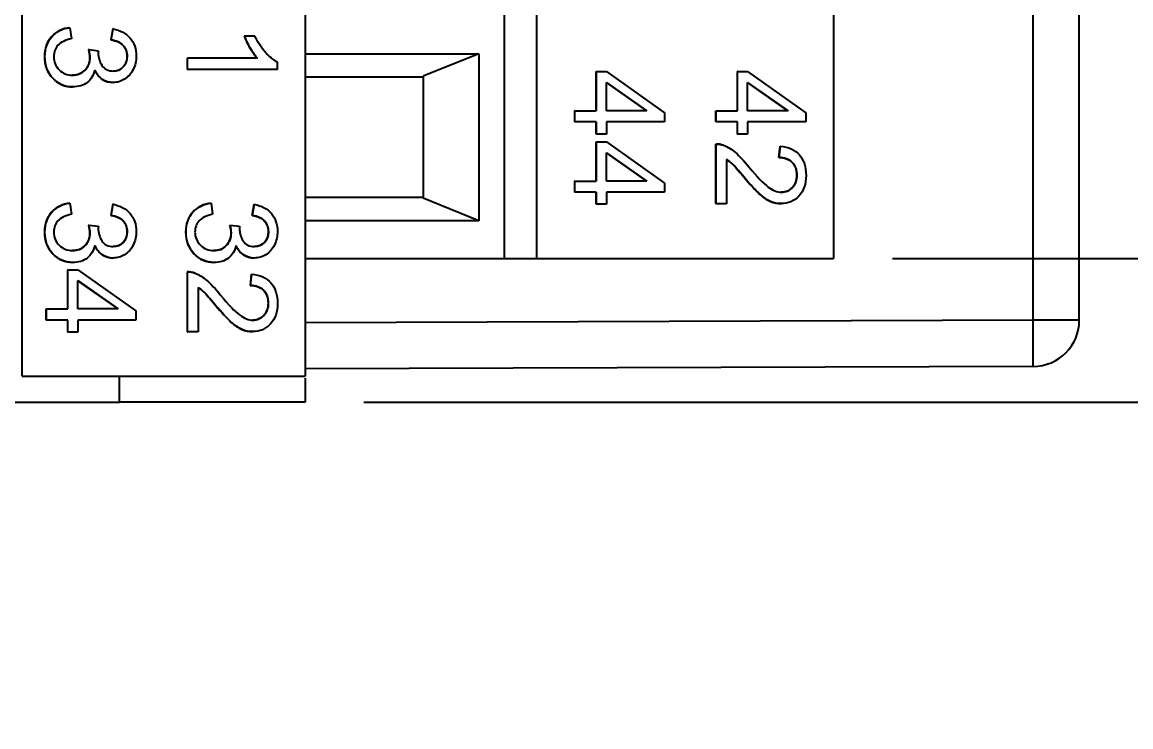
# Model space of a CAD drawing. Header units: millimetres. Extents: x 0 to 432, y 0 to 279.
# Drawn here: x 152.99 to 176.9, y 232.9 to 248.09 of the extents above; entities that cross this region are included whole.
import ezdxf

# ---------------------------------------------------------------- set-up
doc = ezdxf.new("R2010")
doc.units = ezdxf.units.MM
doc.linetypes.add('SLD-Solid', pattern=[0])
doc.layers.add('DIMENSIONS', color=140, linetype='SLD-Solid', lineweight=25)
doc.styles.add('SLDTEXTSTYLE0', font='GOTHIC.TTF', dxfattribs={"width": 0.913})
doc.dimstyles.new('SLDDIMSTYLE0', dxfattribs={"dimtxt": 3.5, "dimasz": 3.5, "dimexe": 0.18, "dimexo": 0.0625, "dimgap": 0.875, "dimtad": 0, "dimtih": 1, "dimtoh": 1, "dimdec": 1, "dimrnd": 1e-09, "dimzin": 12, "dimdsep": 46, "dimtxsty": 'SLDTEXTSTYLE0', "dimsah": 1, "dimcen": 0.09, "dimadec": 0, "dimazin": 3, "dimtfac": 1, "dimtdec": 1, "dimtofl": 0, "dimtmove": 0, "dimatfit": 3, "dimfxl": 1, "dimfrac": 2, "dimtolj": 1, "dimtzin": 12, "dimarcsym": 0})
doc.dimstyles.new('SLDDIMSTYLE2', dxfattribs={"dimtxt": 3.5, "dimasz": 3.5, "dimexe": 0.18, "dimexo": 0.0625, "dimgap": 0.875, "dimtad": 0, "dimtih": 1, "dimtoh": 1, "dimdec": 1, "dimrnd": 1e-09, "dimzin": 12, "dimdsep": 46, "dimtxsty": 'SLDTEXTSTYLE0', "dimsah": 1, "dimcen": 0.09, "dimadec": 0, "dimazin": 3, "dimtfac": 1, "dimtdec": 1, "dimtmove": 0, "dimatfit": 3, "dimfxl": 1, "dimfrac": 2, "dimtolj": 1, "dimtzin": 12, "dimarcsym": 0})

# ---------------------------------------------------------------- blocks, each defined once
blk = doc.blocks.new('_D_9')
at = {"layer": 'DIMENSIONS', "color": 140}
for p, q in [((198.143, 270.277), (191.793, 270.277)), ((191.793, 270.277), (191.793, 253.162)), ((203.698, 270.25), (202.631, 270.25)), ((202.631, 270.25), (202.631, 264.694)), ((212.749, 270.25), (213.816, 270.25)), ((213.816, 270.25), (213.816, 264.694)), ((202.631, 264.694), (203.698, 264.694)), ((213.816, 264.694), (212.749, 264.694)), ((171.761, 253.162), (194.968, 253.162)), ((191.793, 253.162), (191.793, 243.002)), ((171.761, 243.002), (194.968, 243.002))]:
    blk.add_line(p, q, dxfattribs=at)
for points in [[(191.793, 253.162), (190.793, 249.662), (192.793, 249.662)], [(191.793, 243.002), (192.793, 246.502), (190.793, 246.502)]]:
    blk.add_solid(points, dxfattribs=at)
at = {"layer": 'DIMENSIONS', "color": 140, "char_height": 3.5, "attachment_point": 1, "style": 'SLDTEXTSTYLE0'}
for s, insert in [('10.2', (203.698, 275.432)), ('0.40', (203.698, 269.165))]:
    blk.add_mtext(s, dxfattribs=dict(at, insert=insert))
blk = doc.blocks.new('_D_10')
at = {"layer": 'DIMENSIONS', "color": 140}
for p, q in [((209.793, 255.702), (209.793, 262.702)), ((160.361, 255.702), (190.793, 255.702)), ((192.793, 255.702), (212.968, 255.702)), ((205.267, 247.775), (204.201, 247.775)), ((204.201, 247.775), (204.201, 242.219)), ((214.319, 247.775), (215.385, 247.775)), ((215.385, 247.775), (215.385, 242.219)), ((204.201, 242.219), (205.267, 242.219)), ((215.385, 242.219), (214.319, 242.219)), ((160.361, 239.902), (212.968, 239.902)), ((209.793, 239.902), (209.793, 232.902))]:
    blk.add_line(p, q, dxfattribs=at)
for points in [[(209.793, 255.702), (210.793, 259.202), (208.793, 259.202)], [(209.793, 239.902), (208.793, 236.402), (210.793, 236.402)]]:
    blk.add_solid(points, dxfattribs=at)
at = {"layer": 'DIMENSIONS', "color": 140, "char_height": 3.5, "attachment_point": 1, "style": 'SLDTEXTSTYLE0'}
for s, insert in [('15.8', (205.267, 252.957)), ('0.62', (205.267, 246.69))]:
    blk.add_mtext(s, dxfattribs=dict(at, insert=insert))

msp = doc.modelspace()

# ---------------------------------------------------------------- linework, layer by layer
for p, q in [((152.991, 240.462), (152.991, 255.702)), ((159.091, 255.702), (159.091, 240.462)), ((174.794, 241.673), (174.794, 253.931)), ((175.791, 241.673), (175.791, 253.931)), ((163.391, 243.002), (163.391, 253.162)), ((164.091, 243.002), (164.091, 253.162)), ((170.491, 253.162), (170.491, 243.002)), ((154.022, 247.975), (154.02, 247.975)), ((154.022, 247.975), (154.053, 247.735)), ((154.948, 247.951), (154.905, 247.712)), ((154.907, 247.712), (154.95, 247.951)), ((154.95, 247.951), (154.948, 247.951)), ((157.782, 247.793), (157.78, 247.793)), ((158.012, 247.793), (157.782, 247.793)), ((154.426, 247.502), (154.424, 247.502)), ((154.426, 247.502), (154.634, 247.477)), ((154.907, 247.712), (154.905, 247.712)), ((153.476, 247.355), (153.474, 247.355)), ((154.453, 247.334), (154.451, 247.334)), ((155.257, 247.359), (155.255, 247.359)), ((156.552, 247.315), (156.552, 247.075)), ((156.552, 247.315), (156.555, 247.315)), ((156.555, 247.075), (156.555, 247.315)), ((158.068, 247.315), (156.555, 247.315)), ((159.091, 247.412), (162.841, 247.412)), ((162.841, 247.412), (161.641, 246.927)), ((162.841, 247.412), (162.841, 243.812)), ((154.955, 247.04), (154.952, 247.04)), ((156.555, 247.075), (156.552, 247.075)), ((158.498, 247.075), (156.555, 247.075)), ((158.498, 247.075), (158.498, 247.23)), ((165.37, 247.029), (165.37, 246.184)), ((165.372, 247.029), (165.37, 247.029)), ((165.372, 246.184), (165.372, 247.029)), ((165.372, 247.029), (165.59, 247.029)), ((165.59, 247.029), (166.844, 246.141)), ((168.415, 247.029), (168.415, 246.184)), ((168.418, 247.029), (168.415, 247.029)), ((168.418, 246.184), (168.418, 247.029)), ((168.418, 247.029), (168.636, 247.029)), ((168.636, 247.029), (169.89, 246.141)), ((154.077, 246.952), (154.074, 246.952)), ((154.95, 246.793), (154.948, 246.793)), ((159.091, 246.912), (161.641, 246.912)), ((161.641, 246.927), (161.641, 244.297)), ((165.59, 246.184), (165.59, 246.795)), ((165.59, 246.795), (166.464, 246.184)), ((166.461, 246.184), (165.59, 246.793)), ((168.636, 246.184), (168.636, 246.795)), ((168.636, 246.795), (169.51, 246.184)), ((169.507, 246.184), (168.636, 246.793)), ((154.081, 246.698), (154.079, 246.698)), ((164.906, 246.184), (164.906, 245.944)), ((164.909, 246.184), (164.906, 246.184)), ((164.909, 245.944), (164.909, 246.184)), ((164.909, 246.184), (165.372, 246.184)), ((166.464, 246.184), (165.59, 246.184)), ((166.844, 246.141), (166.844, 245.944)), ((167.952, 246.184), (167.952, 245.944)), ((167.955, 246.184), (167.952, 246.184)), ((167.955, 245.944), (167.955, 246.184)), ((167.955, 246.184), (168.418, 246.184)), ((169.51, 246.184), (168.636, 246.184)), ((169.89, 246.141), (169.89, 245.944)), ((164.909, 245.944), (164.906, 245.944)), ((165.372, 245.944), (164.909, 245.944)), ((165.37, 245.944), (165.37, 245.681)), ((165.372, 245.681), (165.372, 245.944)), ((166.844, 245.944), (165.59, 245.944)), ((165.59, 245.944), (165.59, 245.681)), ((167.955, 245.944), (167.952, 245.944)), ((168.418, 245.944), (167.955, 245.944)), ((168.415, 245.944), (168.415, 245.681)), ((168.418, 245.681), (168.418, 245.944)), ((169.89, 245.944), (168.636, 245.944)), ((168.636, 245.944), (168.636, 245.681)), ((165.372, 245.681), (165.37, 245.681)), ((165.59, 245.681), (165.372, 245.681)), ((168.418, 245.681), (168.415, 245.681)), ((168.636, 245.681), (168.418, 245.681)), ((165.37, 245.515), (165.37, 244.669)), ((165.372, 245.515), (165.37, 245.515)), ((165.372, 244.669), (165.372, 245.515)), ((165.372, 245.515), (165.59, 245.515)), ((165.59, 245.515), (166.844, 244.626)), ((167.952, 245.467), (167.952, 244.179)), ((167.955, 245.467), (167.952, 245.467)), ((167.955, 244.179), (167.955, 245.467)), ((169.336, 245.423), (169.311, 245.176)), ((169.313, 245.176), (169.338, 245.423)), ((169.338, 245.423), (169.336, 245.423)), ((165.59, 244.669), (165.59, 245.28)), ((165.59, 245.28), (166.464, 244.669)), ((166.461, 244.669), (165.59, 245.278)), ((168.183, 245.134), (168.183, 244.179)), ((169.313, 245.176), (169.311, 245.176)), ((164.906, 244.669), (164.906, 244.43)), ((164.909, 244.669), (164.906, 244.669)), ((164.909, 244.43), (164.909, 244.669)), ((164.909, 244.669), (165.372, 244.669)), ((166.464, 244.669), (165.59, 244.669)), ((166.844, 244.626), (166.844, 244.43)), ((168.555, 244.757), (168.553, 244.757)), ((169.701, 244.795), (169.699, 244.795)), ((164.909, 244.43), (164.906, 244.43)), ((165.372, 244.43), (164.909, 244.43)), ((165.37, 244.43), (165.37, 244.167)), ((165.372, 244.167), (165.372, 244.43)), ((166.844, 244.43), (165.59, 244.43)), ((165.59, 244.43), (165.59, 244.167)), ((169.366, 244.428), (169.364, 244.428)), ((154.022, 244.191), (154.02, 244.191)), ((154.022, 244.191), (154.053, 243.951)), ((154.948, 244.167), (154.905, 243.927)), ((154.907, 243.927), (154.95, 244.167)), ((154.95, 244.167), (154.948, 244.167)), ((157.068, 244.191), (157.066, 244.191)), ((157.068, 244.191), (157.099, 243.951)), ((157.994, 244.167), (157.951, 243.927)), ((157.953, 243.927), (157.996, 244.167)), ((157.996, 244.167), (157.994, 244.167)), ((161.641, 244.312), (159.091, 244.312)), ((162.841, 243.812), (161.641, 244.297)), ((165.372, 244.167), (165.37, 244.167)), ((165.59, 244.167), (165.372, 244.167)), ((167.952, 244.179), (167.955, 244.179)), ((168.183, 244.179), (167.955, 244.179)), ((169.361, 244.182), (169.358, 244.182)), ((154.907, 243.927), (154.905, 243.927)), ((157.953, 243.927), (157.951, 243.927)), ((154.426, 243.718), (154.424, 243.718)), ((154.426, 243.718), (154.634, 243.693)), ((157.472, 243.718), (157.47, 243.718)), ((157.472, 243.718), (157.68, 243.693)), ((162.841, 243.812), (159.091, 243.812)), ((153.476, 243.571), (153.474, 243.571)), ((154.453, 243.55), (154.451, 243.55)), ((155.257, 243.575), (155.255, 243.575)), ((156.522, 243.571), (156.52, 243.571)), ((157.499, 243.55), (157.496, 243.55)), ((158.303, 243.575), (158.3, 243.575)), ((154.955, 243.256), (154.952, 243.256)), ((158, 243.256), (157.998, 243.256)), ((154.077, 243.168), (154.074, 243.168)), ((154.95, 243.009), (154.948, 243.009)), ((157.123, 243.168), (157.12, 243.168)), ((157.996, 243.009), (157.994, 243.009)), ((159.091, 243.002), (163.391, 243.002)), ((164.091, 243.002), (170.491, 243.002)), ((153.97, 242.756), (153.97, 241.911)), ((153.972, 242.756), (153.97, 242.756)), ((153.972, 241.911), (153.972, 242.756)), ((153.972, 242.756), (154.19, 242.756)), ((154.081, 242.914), (154.079, 242.914)), ((154.19, 242.756), (155.444, 241.867)), ((156.552, 242.709), (156.552, 241.42)), ((156.555, 242.709), (156.552, 242.709)), ((156.555, 241.42), (156.555, 242.709)), ((157.127, 242.914), (157.125, 242.914)), ((154.19, 241.911), (154.19, 242.521)), ((154.19, 242.521), (155.064, 241.911)), ((155.061, 241.911), (154.19, 242.52)), ((157.936, 242.664), (157.911, 242.417)), ((157.913, 242.417), (157.938, 242.664)), ((157.938, 242.664), (157.936, 242.664)), ((156.783, 242.376), (156.783, 241.42)), ((157.913, 242.417), (157.911, 242.417)), ((157.155, 241.998), (157.153, 241.998)), ((158.301, 242.037), (158.299, 242.037)), ((153.506, 241.911), (153.506, 241.671)), ((153.509, 241.911), (153.506, 241.911)), ((153.509, 241.671), (153.509, 241.911)), ((153.509, 241.911), (153.972, 241.911)), ((155.064, 241.911), (154.19, 241.911)), ((155.444, 241.867), (155.444, 241.671)), ((153.509, 241.671), (153.506, 241.671)), ((153.972, 241.671), (153.509, 241.671)), ((153.97, 241.671), (153.97, 241.408)), ((153.972, 241.408), (153.972, 241.671)), ((155.444, 241.671), (154.19, 241.671)), ((154.19, 241.671), (154.19, 241.408)), ((157.966, 241.67), (157.964, 241.67)), ((159.091, 241.621), (174.794, 241.673)), ((174.794, 241.673), (175.791, 241.673)), ((153.972, 241.408), (153.97, 241.408)), ((154.19, 241.408), (153.972, 241.408)), ((156.552, 241.42), (156.555, 241.42)), ((156.783, 241.42), (156.555, 241.42)), ((157.961, 241.423), (157.958, 241.423)), ((174.794, 240.673), (159.091, 240.621)), ((152.991, 240.462), (159.091, 240.462)), ((155.091, 239.902), (155.091, 240.462)), ((159.091, 240.419), (159.091, 239.902)), ((152.091, 239.902), (155.091, 239.902)), ((159.091, 239.902), (155.091, 239.902))]:
    msp.add_line(p, q)
msp.add_arc((174.791, 241.673), 1, 270.19, 0)
for points, knots in [([(154.02, 247.975), (153.859, 247.959), (153.727, 247.894), (153.525, 247.668), (153.474, 247.526), (153.474, 247.355)], [-2, -2, -2, -2, -1, -1, 0, 0, 0, 0]), ([(153.476, 247.355), (153.476, 247.526), (153.527, 247.668), (153.73, 247.894), (153.861, 247.959), (154.022, 247.975)], [-2, -2, -2, -2, -1, -1, 0, 0, 0, 0]), ([(154.053, 247.735), (153.918, 247.708), (153.821, 247.661), (153.702, 247.529), (153.673, 247.448), (153.673, 247.353)], [-2, -2, -2, -2, -1, -1, 0, 0, 0, 0]), ([(154.95, 247.951), (155.109, 247.921), (155.233, 247.854), (155.408, 247.647), (155.452, 247.518), (155.452, 247.364)], [-2, -2, -2, -2, -1, -1, 0, 0, 0, 0]), ([(157.78, 247.793), (157.807, 247.719), (157.848, 247.635), (157.957, 247.448), (158.012, 247.372), (158.066, 247.315)], [-2, -2, -2, -2, -1, -1, 0, 0, 0, 0]), ([(157.782, 247.793), (157.792, 247.767), (157.814, 247.712), (157.856, 247.629), (157.912, 247.527), (157.98, 247.418), (158.04, 247.347), (158.068, 247.315)], [0, 0, 0, 0, 0.149043, 0.315765, 0.500702, 0.769617, 1, 1, 1, 1]), ([(158.498, 247.23), (158.476, 247.242), (158.432, 247.266), (158.368, 247.315), (158.302, 247.374), (158.213, 247.468), (158.108, 247.604), (158.045, 247.729), (158.012, 247.793)], [0, 0, 0, 0, 0.096572, 0.202466, 0.31879, 0.446379, 0.715916, 1, 1, 1, 1]), ([(154.905, 247.712), (155.022, 247.694), (155.109, 247.654), (155.226, 247.53), (155.255, 247.452), (155.255, 247.359)], [-2, -2, -2, -2, -1, -1, 0, 0, 0, 0]), ([(155.257, 247.359), (155.257, 247.452), (155.228, 247.53), (155.112, 247.654), (155.024, 247.694), (154.907, 247.712)], [-2, -2, -2, -2, -1, -1, 0, 0, 0, 0]), ([(153.474, 247.355), (153.474, 247.166), (153.533, 247.009), (153.768, 246.76), (153.911, 246.698), (154.079, 246.698)], [-2, -2, -2, -2, -1, -1, 0, 0, 0, 0]), ([(154.081, 246.698), (153.913, 246.698), (153.77, 246.76), (153.535, 247.009), (153.476, 247.166), (153.476, 247.355)], [-2, -2, -2, -2, -1, -1, 0, 0, 0, 0]), ([(153.673, 247.353), (153.673, 247.24), (153.711, 247.145), (153.867, 246.991), (153.963, 246.952), (154.077, 246.952)], [-2, -2, -2, -2, -1, -1, 0, 0, 0, 0]), ([(154.451, 247.334), (154.451, 247.223), (154.415, 247.132), (154.274, 246.988), (154.184, 246.952), (154.074, 246.952)], [-2, -2, -2, -2, -1, -1, 0, 0, 0, 0]), ([(154.077, 246.952), (154.186, 246.952), (154.276, 246.988), (154.418, 247.132), (154.453, 247.223), (154.453, 247.334)], [-2, -2, -2, -2, -1, -1, 0, 0, 0, 0]), ([(154.632, 247.438), (154.632, 247.336), (154.658, 247.244), (154.764, 247.081), (154.845, 247.04), (154.955, 247.04)], [-2, -2, -2, -2, -1, -1, 0, 0, 0, 0]), ([(155.452, 247.364), (155.452, 247.258), (155.429, 247.16), (155.339, 246.981), (155.277, 246.912), (155.121, 246.817), (155.038, 246.793), (154.95, 246.793)], [-3, -3, -3, -3, -2, -2, -1, -1, 0, 0, 0, 0]), ([(155.255, 247.359), (155.255, 247.265), (155.226, 247.188), (155.112, 247.069), (155.04, 247.04), (154.952, 247.04)], [-2, -2, -2, -2, -1, -1, 0, 0, 0, 0]), ([(154.955, 247.04), (155.042, 247.04), (155.114, 247.069), (155.228, 247.188), (155.257, 247.265), (155.257, 247.359)], [-2, -2, -2, -2, -1, -1, 0, 0, 0, 0]), ([(154.558, 247.062), (154.531, 246.946), (154.476, 246.856), (154.31, 246.73), (154.206, 246.698), (154.081, 246.698)], [-2, -2, -2, -2, -1, -1, 0, 0, 0, 0]), ([(154.555, 247.062), (154.596, 246.973), (154.65, 246.906), (154.788, 246.816), (154.864, 246.793), (154.948, 246.793)], [-2, -2, -2, -2, -1, -1, 0, 0, 0, 0]), ([(154.95, 246.793), (154.867, 246.793), (154.79, 246.816), (154.653, 246.906), (154.598, 246.973), (154.558, 247.062)], [-2, -2, -2, -2, -1, -1, 0, 0, 0, 0]), ([(168.12, 245.439), (168.207, 245.406), (168.293, 245.354), (168.461, 245.209), (168.559, 245.105), (168.67, 244.968)], [-2, -2, -2, -2, -1, -1, 0, 0, 0, 0]), ([(169.338, 245.423), (169.52, 245.406), (169.659, 245.342), (169.85, 245.122), (169.898, 244.975), (169.898, 244.79)], [-2, -2, -2, -2, -1, -1, 0, 0, 0, 0]), ([(168.181, 245.134), (168.224, 245.108), (168.267, 245.074), (168.353, 244.993), (168.434, 244.901), (168.553, 244.757)], [-2, -2, -2, -2, -1, -1, 0, 0, 0, 0]), ([(168.555, 244.757), (168.436, 244.901), (168.355, 244.993), (168.27, 245.074), (168.227, 245.108), (168.183, 245.134)], [-2, -2, -2, -2, -1, -1, 0, 0, 0, 0]), ([(169.311, 245.176), (169.432, 245.175), (169.527, 245.14), (169.665, 245.002), (169.699, 244.91), (169.699, 244.795)], [-2, -2, -2, -2, -1, -1, 0, 0, 0, 0]), ([(169.701, 244.795), (169.701, 244.91), (169.667, 245.002), (169.529, 245.14), (169.434, 245.175), (169.313, 245.176)], [-2, -2, -2, -2, -1, -1, 0, 0, 0, 0]), ([(168.67, 244.968), (168.843, 244.757), (168.98, 244.614), (169.181, 244.466), (169.276, 244.428), (169.366, 244.428)], [-2, -2, -2, -2, -1, -1, 0, 0, 0, 0]), ([(168.553, 244.757), (168.697, 244.585), (168.811, 244.463), (168.976, 244.314), (169.055, 244.261), (169.204, 244.197), (169.28, 244.182), (169.358, 244.182)], [-3, -3, -3, -3, -2, -2, -1, -1, 0, 0, 0, 0]), ([(169.361, 244.182), (169.283, 244.182), (169.207, 244.197), (169.057, 244.261), (168.979, 244.314), (168.813, 244.463), (168.7, 244.585), (168.555, 244.757)], [-3, -3, -3, -3, -2, -2, -1, -1, 0, 0, 0, 0]), ([(169.898, 244.79), (169.898, 244.602), (169.846, 244.454), (169.641, 244.236), (169.513, 244.182), (169.361, 244.182)], [-2, -2, -2, -2, -1, -1, 0, 0, 0, 0]), ([(169.699, 244.795), (169.699, 244.686), (169.667, 244.598), (169.538, 244.462), (169.458, 244.428), (169.364, 244.428)], [-2, -2, -2, -2, -1, -1, 0, 0, 0, 0]), ([(169.366, 244.428), (169.461, 244.428), (169.54, 244.462), (169.669, 244.598), (169.701, 244.686), (169.701, 244.795)], [-2, -2, -2, -2, -1, -1, 0, 0, 0, 0]), ([(154.02, 244.191), (153.859, 244.175), (153.727, 244.11), (153.525, 243.884), (153.474, 243.742), (153.474, 243.571)], [-2, -2, -2, -2, -1, -1, 0, 0, 0, 0]), ([(153.476, 243.571), (153.476, 243.742), (153.527, 243.884), (153.73, 244.11), (153.861, 244.175), (154.022, 244.191)], [-2, -2, -2, -2, -1, -1, 0, 0, 0, 0]), ([(154.95, 244.167), (155.109, 244.137), (155.233, 244.07), (155.408, 243.863), (155.452, 243.734), (155.452, 243.58)], [-2, -2, -2, -2, -1, -1, 0, 0, 0, 0]), ([(157.066, 244.191), (156.904, 244.175), (156.773, 244.11), (156.57, 243.884), (156.52, 243.742), (156.52, 243.571)], [-2, -2, -2, -2, -1, -1, 0, 0, 0, 0]), ([(156.522, 243.571), (156.522, 243.742), (156.573, 243.884), (156.776, 244.11), (156.907, 244.175), (157.068, 244.191)], [-2, -2, -2, -2, -1, -1, 0, 0, 0, 0]), ([(157.996, 244.167), (158.155, 244.137), (158.279, 244.07), (158.454, 243.863), (158.498, 243.734), (158.498, 243.58)], [-2, -2, -2, -2, -1, -1, 0, 0, 0, 0]), ([(154.053, 243.951), (153.918, 243.923), (153.821, 243.877), (153.702, 243.745), (153.673, 243.664), (153.673, 243.569)], [-2, -2, -2, -2, -1, -1, 0, 0, 0, 0]), ([(154.905, 243.927), (155.022, 243.91), (155.109, 243.87), (155.226, 243.746), (155.255, 243.668), (155.255, 243.575)], [-2, -2, -2, -2, -1, -1, 0, 0, 0, 0]), ([(155.257, 243.575), (155.257, 243.668), (155.228, 243.746), (155.112, 243.87), (155.024, 243.91), (154.907, 243.927)], [-2, -2, -2, -2, -1, -1, 0, 0, 0, 0]), ([(157.099, 243.951), (156.964, 243.923), (156.867, 243.877), (156.748, 243.745), (156.718, 243.664), (156.718, 243.569)], [-2, -2, -2, -2, -1, -1, 0, 0, 0, 0]), ([(157.951, 243.927), (158.068, 243.91), (158.155, 243.87), (158.271, 243.746), (158.3, 243.668), (158.3, 243.575)], [-2, -2, -2, -2, -1, -1, 0, 0, 0, 0]), ([(158.303, 243.575), (158.303, 243.668), (158.274, 243.746), (158.158, 243.87), (158.07, 243.91), (157.953, 243.927)], [-2, -2, -2, -2, -1, -1, 0, 0, 0, 0]), ([(153.474, 243.571), (153.474, 243.381), (153.533, 243.225), (153.768, 242.976), (153.911, 242.914), (154.079, 242.914)], [-2, -2, -2, -2, -1, -1, 0, 0, 0, 0]), ([(154.081, 242.914), (153.913, 242.914), (153.77, 242.976), (153.535, 243.225), (153.476, 243.381), (153.476, 243.571)], [-2, -2, -2, -2, -1, -1, 0, 0, 0, 0]), ([(153.673, 243.569), (153.673, 243.456), (153.711, 243.361), (153.867, 243.207), (153.963, 243.168), (154.077, 243.168)], [-2, -2, -2, -2, -1, -1, 0, 0, 0, 0]), ([(154.451, 243.55), (154.451, 243.439), (154.415, 243.348), (154.274, 243.204), (154.184, 243.168), (154.074, 243.168)], [-2, -2, -2, -2, -1, -1, 0, 0, 0, 0]), ([(154.077, 243.168), (154.186, 243.168), (154.276, 243.204), (154.418, 243.348), (154.453, 243.439), (154.453, 243.55)], [-2, -2, -2, -2, -1, -1, 0, 0, 0, 0]), ([(154.632, 243.654), (154.632, 243.552), (154.658, 243.46), (154.764, 243.297), (154.845, 243.256), (154.955, 243.256)], [-2, -2, -2, -2, -1, -1, 0, 0, 0, 0]), ([(155.452, 243.58), (155.452, 243.474), (155.429, 243.376), (155.339, 243.196), (155.277, 243.128), (155.121, 243.033), (155.038, 243.009), (154.95, 243.009)], [-3, -3, -3, -3, -2, -2, -1, -1, 0, 0, 0, 0]), ([(155.255, 243.575), (155.255, 243.481), (155.226, 243.404), (155.112, 243.285), (155.04, 243.256), (154.952, 243.256)], [-2, -2, -2, -2, -1, -1, 0, 0, 0, 0]), ([(154.955, 243.256), (155.042, 243.256), (155.114, 243.285), (155.228, 243.404), (155.257, 243.481), (155.257, 243.575)], [-2, -2, -2, -2, -1, -1, 0, 0, 0, 0]), ([(156.52, 243.571), (156.52, 243.381), (156.579, 243.225), (156.814, 242.976), (156.956, 242.914), (157.125, 242.914)], [-2, -2, -2, -2, -1, -1, 0, 0, 0, 0]), ([(157.127, 242.914), (156.959, 242.914), (156.816, 242.976), (156.581, 243.225), (156.522, 243.381), (156.522, 243.571)], [-2, -2, -2, -2, -1, -1, 0, 0, 0, 0]), ([(156.718, 243.569), (156.718, 243.456), (156.757, 243.361), (156.913, 243.207), (157.009, 243.168), (157.123, 243.168)], [-2, -2, -2, -2, -1, -1, 0, 0, 0, 0]), ([(157.496, 243.55), (157.496, 243.439), (157.461, 243.348), (157.319, 243.204), (157.229, 243.168), (157.12, 243.168)], [-2, -2, -2, -2, -1, -1, 0, 0, 0, 0]), ([(157.123, 243.168), (157.232, 243.168), (157.322, 243.204), (157.463, 243.348), (157.499, 243.439), (157.499, 243.55)], [-2, -2, -2, -2, -1, -1, 0, 0, 0, 0]), ([(157.677, 243.654), (157.677, 243.552), (157.704, 243.46), (157.81, 243.297), (157.891, 243.256), (158, 243.256)], [-2, -2, -2, -2, -1, -1, 0, 0, 0, 0]), ([(158.498, 243.58), (158.498, 243.474), (158.475, 243.376), (158.384, 243.196), (158.323, 243.128), (158.166, 243.033), (158.084, 243.009), (157.996, 243.009)], [-3, -3, -3, -3, -2, -2, -1, -1, 0, 0, 0, 0]), ([(158.3, 243.575), (158.3, 243.481), (158.272, 243.404), (158.158, 243.285), (158.086, 243.256), (157.998, 243.256)], [-2, -2, -2, -2, -1, -1, 0, 0, 0, 0]), ([(158, 243.256), (158.088, 243.256), (158.16, 243.285), (158.274, 243.404), (158.303, 243.481), (158.303, 243.575)], [-2, -2, -2, -2, -1, -1, 0, 0, 0, 0]), ([(154.558, 243.278), (154.531, 243.162), (154.476, 243.072), (154.31, 242.945), (154.206, 242.914), (154.081, 242.914)], [-2, -2, -2, -2, -1, -1, 0, 0, 0, 0]), ([(154.555, 243.278), (154.596, 243.189), (154.65, 243.122), (154.788, 243.031), (154.864, 243.009), (154.948, 243.009)], [-2, -2, -2, -2, -1, -1, 0, 0, 0, 0]), ([(154.95, 243.009), (154.867, 243.009), (154.79, 243.031), (154.653, 243.122), (154.598, 243.189), (154.558, 243.278)], [-2, -2, -2, -2, -1, -1, 0, 0, 0, 0]), ([(157.604, 243.278), (157.577, 243.162), (157.522, 243.072), (157.356, 242.945), (157.252, 242.914), (157.127, 242.914)], [-2, -2, -2, -2, -1, -1, 0, 0, 0, 0]), ([(157.601, 243.278), (157.641, 243.189), (157.696, 243.122), (157.834, 243.031), (157.91, 243.009), (157.994, 243.009)], [-2, -2, -2, -2, -1, -1, 0, 0, 0, 0]), ([(157.996, 243.009), (157.912, 243.009), (157.836, 243.031), (157.698, 243.122), (157.644, 243.189), (157.604, 243.278)], [-2, -2, -2, -2, -1, -1, 0, 0, 0, 0]), ([(163.391, 243.002), (163.574, 243.002), (163.756, 243.002), (164.015, 243.002), (164.091, 243.002), (164.091, 243.002)], [0, 0, 0, 0, 0.5, 0.5, 1, 1, 1, 1]), ([(156.72, 242.68), (156.807, 242.648), (156.893, 242.595), (157.061, 242.451), (157.159, 242.346), (157.27, 242.209)], [-2, -2, -2, -2, -1, -1, 0, 0, 0, 0]), ([(157.938, 242.664), (158.12, 242.647), (158.259, 242.584), (158.45, 242.364), (158.498, 242.216), (158.498, 242.031)], [-2, -2, -2, -2, -1, -1, 0, 0, 0, 0]), ([(156.781, 242.376), (156.824, 242.349), (156.867, 242.315), (156.953, 242.234), (157.034, 242.142), (157.153, 241.998)], [-2, -2, -2, -2, -1, -1, 0, 0, 0, 0]), ([(157.155, 241.998), (157.036, 242.142), (156.955, 242.234), (156.87, 242.315), (156.827, 242.349), (156.783, 242.376)], [-2, -2, -2, -2, -1, -1, 0, 0, 0, 0]), ([(157.911, 242.417), (158.032, 242.416), (158.127, 242.381), (158.265, 242.244), (158.299, 242.152), (158.299, 242.037)], [-2, -2, -2, -2, -1, -1, 0, 0, 0, 0]), ([(158.301, 242.037), (158.301, 242.152), (158.267, 242.244), (158.129, 242.381), (158.034, 242.416), (157.913, 242.417)], [-2, -2, -2, -2, -1, -1, 0, 0, 0, 0]), ([(157.153, 241.998), (157.297, 241.827), (157.411, 241.704), (157.576, 241.555), (157.655, 241.502), (157.804, 241.439), (157.88, 241.423), (157.958, 241.423)], [-3, -3, -3, -3, -2, -2, -1, -1, 0, 0, 0, 0]), ([(157.961, 241.423), (157.883, 241.423), (157.807, 241.439), (157.657, 241.502), (157.579, 241.555), (157.413, 241.704), (157.3, 241.827), (157.155, 241.998)], [-3, -3, -3, -3, -2, -2, -1, -1, 0, 0, 0, 0]), ([(157.27, 242.209), (157.443, 241.998), (157.58, 241.856), (157.781, 241.707), (157.876, 241.67), (157.966, 241.67)], [-2, -2, -2, -2, -1, -1, 0, 0, 0, 0]), ([(158.498, 242.031), (158.498, 241.844), (158.446, 241.696), (158.241, 241.478), (158.113, 241.423), (157.961, 241.423)], [-2, -2, -2, -2, -1, -1, 0, 0, 0, 0]), ([(158.299, 242.037), (158.299, 241.928), (158.267, 241.839), (158.138, 241.704), (158.058, 241.67), (157.964, 241.67)], [-2, -2, -2, -2, -1, -1, 0, 0, 0, 0]), ([(157.966, 241.67), (158.061, 241.67), (158.14, 241.704), (158.269, 241.839), (158.301, 241.928), (158.301, 242.037)], [-2, -2, -2, -2, -1, -1, 0, 0, 0, 0]), ([(174.794, 240.673), (174.795, 240.673), (174.795, 240.781), (174.795, 241.151), (174.795, 241.411), (174.794, 241.673)], [0, 0, 0, 0, 0.5, 0.5, 1, 1, 1, 1])]:
    msp.add_open_spline(points, degree=3, knots=knots)
for points in [[(154.424, 247.502), (154.442, 247.435), (154.451, 247.379), (154.451, 247.334)], [(154.453, 247.334), (154.453, 247.379), (154.444, 247.435), (154.426, 247.502)], [(154.634, 247.477), (154.632, 247.46), (154.632, 247.447), (154.632, 247.438)], [(168.118, 245.439), (168.064, 245.46), (168.009, 245.469), (167.952, 245.467)], [(167.955, 245.467), (168.012, 245.469), (168.067, 245.46), (168.12, 245.439)], [(154.424, 243.718), (154.442, 243.65), (154.451, 243.595), (154.451, 243.55)], [(154.453, 243.55), (154.453, 243.595), (154.444, 243.65), (154.426, 243.718)], [(154.634, 243.693), (154.632, 243.676), (154.632, 243.663), (154.632, 243.654)], [(157.47, 243.718), (157.488, 243.65), (157.496, 243.595), (157.496, 243.55)], [(157.499, 243.55), (157.499, 243.595), (157.49, 243.65), (157.472, 243.718)], [(157.68, 243.693), (157.678, 243.676), (157.677, 243.663), (157.677, 243.654)], [(156.718, 242.68), (156.664, 242.701), (156.609, 242.711), (156.552, 242.709)], [(156.555, 242.709), (156.612, 242.711), (156.667, 242.701), (156.72, 242.68)]]:
    msp.add_open_spline(points, degree=3)

# ---------------------------------------------------------------- dimensions: what is measured, and where the dimension line sits
at = {"layer": 'DIMENSIONS', "color": 140}
for base, p1, p2, dimstyle, picture, middle in [((191.793, 243.002), (170.491, 253.162), (170.491, 243.002), 'SLDDIMSTYLE0', '_D_9', (191.793, 270.277)), ((209.793, 239.902), (159.091, 255.702), (159.091, 239.902), 'SLDDIMSTYLE2', '_D_10', (209.793, 247.802))]:
    dim = msp.add_linear_dim(base=base, p1=p1, p2=p2, angle=90, dimstyle=dimstyle, dxfattribs=at)
    dim.commit()
    dim.dimension.update_dxf_attribs({"geometry": picture, "text_midpoint": middle, "dimtype": 160})

doc.saveas('drawing.dxf')
